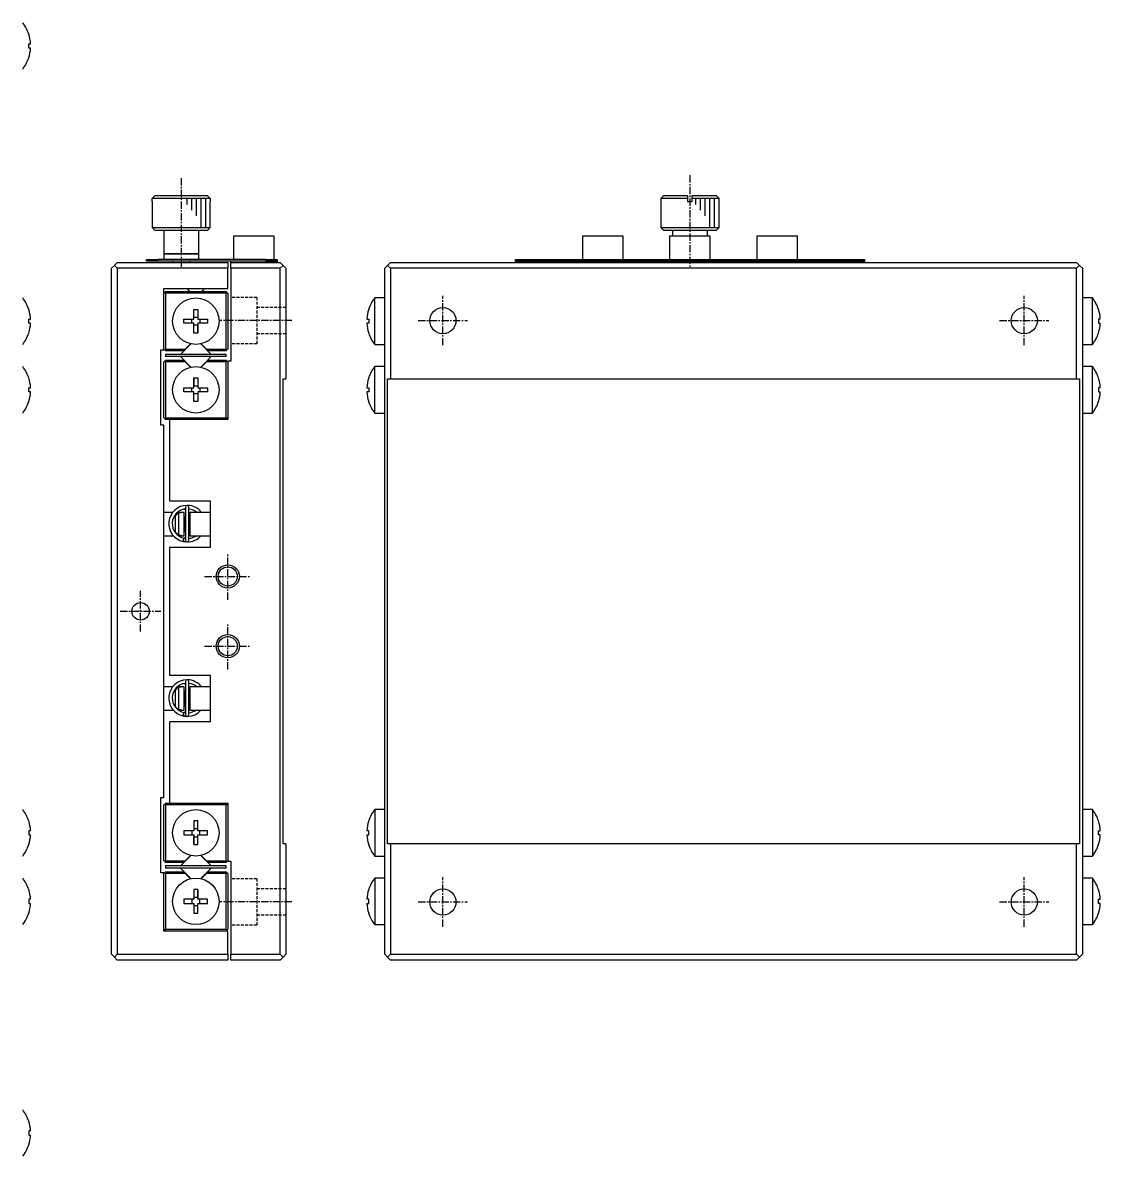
# Model space of a CAD drawing. Extents: x 10 to 403, y 10 to 235.
# Drawn here: x 217.7 to 403.1, y 28.5 to 223.5 of the extents above; entities that cross this region are included whole.
import ezdxf

# ---------------------------------------------------------------- set-up
doc = ezdxf.new("R2010")
doc.units = 0
doc.linetypes.add('CENTER', pattern=[2, 1.25, -0.25, 0.25, -0.25])
doc.linetypes.add('DASHED', pattern=[0.75, 0.5, -0.25])
doc.layers.get('0').update_dxf_attribs({"linetype": 'CONTINUOUS'})
doc.layers.add('CENTER', color=1, linetype='CENTER')

msp = doc.modelspace()

# ---------------------------------------------------------------- linework, layer by layer
at = {"color": 7, "linetype": 'CONTINUOUS'}
for p, q in [((218.762582, 221.53543), (218.771632, 221.539844)), ((218.762582, 219.14), (218.762582, 219.86)), ((218.762582, 219.86), (219.080031, 219.86)), ((219.080031, 219.14), (218.762582, 219.14)), ((218.771632, 217.460156), (218.762582, 217.46457)), ((240.016026, 193.25), (240.517813, 193.75)), ((240.016026, 192.75), (240.016026, 193.25)), ((249.983974, 193.25), (240.016026, 193.25)), ((240.517813, 193.75), (249.482187, 193.75)), ((249.482187, 193.75), (249.983974, 193.25)), ((249.983974, 193.25), (249.983974, 192.75)), ((328, 193.75), (327.5, 193.25)), ((332.1, 193.25), (327.5, 193.25)), ((327.5, 193.25), (327.5, 188.25)), ((328, 193.75), (332.1, 193.75)), ((332.1, 193.75), (332.1, 193.25)), ((332.1, 193.25), (332.1, 192.75)), ((332.9, 193.75), (337, 193.75)), ((332.9, 193.25), (332.9, 193.75)), ((337.5, 193.25), (332.9, 193.25)), ((332.9, 192.75), (332.9, 193.25)), ((337.5, 193.25), (337, 193.75)), ((337.5, 188.25), (337.5, 193.25)), ((240, 192.75), (240.016026, 192.75)), ((240, 192.75), (240, 188.25)), ((249.983974, 192.75), (250, 192.75)), ((250, 188.25), (250, 192.75)), ((332.1, 192.75), (332.9, 192.75)), ((240, 188.25), (250, 188.25)), ((240, 188.25), (240.5, 187.75)), ((249.5, 187.75), (240.5, 187.75)), ((242, 187.75), (242, 183.75)), ((248, 183.75), (248, 187.75)), ((249.5, 187.75), (250, 188.25)), ((327.5, 188.25), (332.5, 188.25)), ((327.5, 188.25), (328, 187.75)), ((332.5, 187.75), (328, 187.75)), ((329.5, 187.75), (329.5, 186.75)), ((332.5, 188.25), (337.5, 188.25)), ((337, 187.75), (332.5, 187.75)), ((335.5, 186.75), (335.5, 187.75)), ((337, 187.75), (337.5, 188.25)), ((261, 186.75), (254, 186.75)), ((254, 186.75), (254, 182.75)), ((261, 182.75), (261, 186.75)), ((317.5, 186.75), (314, 186.75)), ((314, 186.75), (314, 182.75)), ((321, 186.75), (317.5, 186.75)), ((321, 182.75), (321, 186.75)), ((332.5, 186.75), (329, 186.75)), ((329, 186.75), (329, 182.75)), ((336, 186.75), (332.5, 186.75)), ((336, 182.75), (336, 186.75)), ((347.5, 186.75), (344, 186.75)), ((344, 186.75), (344, 182.75)), ((351, 186.75), (347.5, 186.75)), ((351, 182.75), (351, 186.75)), ((242, 183.75), (248, 183.75)), ((248, 183.75), (242, 183.75)), ((242, 183.75), (242, 182.75)), ((248, 182.75), (248, 183.75)), ((233.5, 181.75), (233, 181.25)), ((234, 182.25), (233.5, 181.75)), ((233.5, 181.75), (234, 181.25)), ((234, 182.25), (253, 182.25)), ((239, 182.45), (239, 182.75)), ((239, 182.75), (241, 182.75)), ((241, 182.45), (239, 182.45)), ((259.5, 182.75), (241, 182.75)), ((255.5, 182.45), (241, 182.45)), ((243.5, 182.45), (243.5, 182.250019)), ((246.5, 182.250019), (246.5, 182.45)), ((253, 182.25), (253, 181.25)), ((253.5, 182.25), (253.5, 182.45)), ((253.5, 181.25), (253.5, 182.25)), ((253.5, 182.25), (262, 182.25)), ((259.5, 182.45), (255.5, 182.45)), ((259.5, 182.45), (255.5, 182.45)), ((259.5, 182.75), (261.5, 182.75)), ((259.5, 182.45), (261.5, 182.45)), ((261.5, 182.45), (259.5, 182.45)), ((261.5, 182.75), (261.5, 182.45)), ((261.5, 182.45), (261.5, 182.25)), ((262, 182.25), (262.5, 181.75)), ((262.5, 181.75), (262, 181.25)), ((263, 181.25), (262.5, 181.75)), ((280.5, 181.75), (280, 181.25)), ((281, 182.25), (280.5, 181.75)), ((281, 181.25), (280.5, 181.75)), ((281, 182.25), (399, 182.25)), ((302.5, 182.45), (302.5, 182.75)), ((302.5, 182.75), (304.5, 182.75)), ((302.5, 182.25), (302.5, 182.45)), ((302.5, 182.45), (304.5, 182.45)), ((304.5, 182.45), (302.5, 182.45)), ((304.5, 182.75), (360.5, 182.75)), ((304.5, 182.45), (360.5, 182.45)), ((360.5, 182.45), (304.5, 182.45)), ((360.5, 182.75), (362.5, 182.75)), ((360.5, 182.45), (362.5, 182.45)), ((362.5, 182.45), (360.5, 182.45)), ((362.5, 182.75), (362.5, 182.45)), ((362.5, 182.45), (362.5, 182.25)), ((399.5, 181.75), (399, 182.25)), ((399, 181.25), (399.5, 181.75)), ((400, 181.25), (399.5, 181.75)), ((233, 63.25), (233, 181.25)), ((253, 181.25), (234, 181.25)), ((234, 181.25), (234, 63.25)), ((253, 177.75), (253, 181.25)), ((262, 181.25), (253.5, 181.25)), ((253.5, 181.25), (253.5, 165.25)), ((262, 63.25), (262, 181.25)), ((263, 181.25), (263, 162.25)), ((280, 173.8), (280, 181.25)), ((281, 181.25), (281, 162.25)), ((399, 181.25), (281, 181.25)), ((399, 162.25), (399, 181.25)), ((400, 181.25), (400, 173.8)), ((242, 177.75), (243.500005, 177.75)), ((242, 167.25), (242, 177.75)), ((243.500005, 177.75), (246, 177.75)), ((246, 177.75), (246.499995, 177.75)), ((246, 177.75), (246.25, 177.5)), ((246.25, 177.5), (246.5, 177.25)), ((246.499995, 177.75), (249, 177.75)), ((248.5, 177.25), (248.75, 177.5)), ((248.75, 177.5), (249, 177.75)), ((249, 177.75), (253, 177.75)), ((242, 176.95), (242.15, 177.1)), ((242.3, 177.25), (242.15, 177.1)), ((242.15, 177.1), (242.3, 176.95)), ((242.3, 177.25), (252.7, 177.25)), ((252.7, 176.95), (242.3, 176.95)), ((242.3, 176.95), (242.3, 167.35)), ((252.85, 177.1), (252.7, 177.25)), ((252.7, 176.95), (252.85, 177.1)), ((252.7, 167.35), (252.7, 176.95)), ((252.85, 177.1), (253, 176.95)), ((253, 176.95), (253, 167.35)), ((278.276525, 172.15), (278.276525, 176.15)), ((280, 176.15), (278.276525, 176.15)), ((401.723475, 176.15), (400, 176.15)), ((401.723475, 172.15), (401.723475, 176.15)), ((218.762582, 174.18543), (218.771632, 174.189844)), ((247.14, 174.18543), (247.86, 174.18543)), ((247.14, 172.51), (247.14, 174.18543)), ((247.86, 174.18543), (247.86, 172.51)), ((247.86, 174.18543), (247.86, 172.838029)), ((277.228368, 174.189844), (277.237418, 174.18543)), ((277.228368, 174.189844), (277.237418, 174.18543)), ((280, 170.5), (280, 173.8)), ((400, 173.8), (400, 170.5)), ((402.771632, 174.189844), (402.762582, 174.18543)), ((402.771632, 174.189844), (402.762582, 174.18543)), ((218.762582, 172.51), (219.080031, 172.51)), ((218.762582, 171.79), (218.762582, 172.51)), ((219.080031, 171.79), (218.762582, 171.79)), ((245.46457, 172.51), (247.14, 172.51)), ((245.46457, 171.79), (245.46457, 172.51)), ((247.14, 171.79), (245.46457, 171.79)), ((246.811971, 171.79), (246.811971, 172.51)), ((247.14, 172.838029), (247.86, 172.838029)), ((247.14, 170.11457), (247.14, 171.79)), ((247.86, 172.838029), (247.86, 172.51)), ((247.86, 172.51), (249.53543, 172.51)), ((247.86, 171.79), (247.86, 170.11457)), ((249.53543, 171.79), (247.86, 171.79)), ((247.86, 171.79), (247.86, 171.461971)), ((248.188029, 172.51), (248.188029, 171.79)), ((249.53543, 172.51), (249.53543, 171.79)), ((276.919969, 172.51), (277.237418, 172.51)), ((277.237418, 171.79), (276.919969, 171.79)), ((277.237418, 172.51), (277.237418, 171.79)), ((278.276525, 168.15), (278.276525, 172.15)), ((401.723475, 168.15), (401.723475, 172.15)), ((403.080031, 172.51), (402.762582, 172.51)), ((402.762582, 172.51), (402.762582, 171.79)), ((402.762582, 171.79), (403.080031, 171.79)), ((218.771632, 170.110156), (218.762582, 170.11457)), ((247.86, 171.461971), (247.14, 171.461971)), ((247.86, 170.11457), (247.14, 170.11457)), ((247.86, 170.11457), (247.86, 171.461971)), ((277.237418, 170.11457), (277.228368, 170.110156)), ((277.237418, 170.11457), (277.228368, 170.110156)), ((280, 162), (280, 170.5)), ((400, 170.5), (400, 162)), ((402.762582, 170.11457), (402.771632, 170.110156)), ((402.762582, 170.11457), (402.771632, 170.110156)), ((244.871573, 166.45), (246.660632, 168.239059)), ((245.683185, 167.35), (246.588438, 168.255253)), ((250.128427, 166.45), (248.339368, 168.239059)), ((248.411562, 168.255253), (249.316815, 167.35)), ((278.276525, 168.15), (280, 168.15)), ((400, 168.15), (401.723475, 168.15)), ((241.5, 167.25), (242, 167.25)), ((241.5, 154.25), (241.5, 167.25)), ((242.15, 167.2), (242, 167.35)), ((242.3, 167.35), (242.15, 167.2)), ((242.15, 167.2), (242.3, 167.05)), ((242.3, 167.35), (245.683185, 167.35)), ((245.383185, 167.05), (242.3, 167.05)), ((242.3, 166.45), (242.3, 166.05)), ((252.7, 166.45), (242.3, 166.45)), ((252.7, 166.05), (242.3, 166.05)), ((244.871573, 166.05), (246.660632, 164.260941)), ((245.383185, 167.05), (245.683185, 167.35)), ((250.128427, 166.05), (248.914214, 164.835786)), ((249.316815, 167.35), (252.7, 167.35)), ((249.316815, 167.35), (249.616815, 167.05)), ((252.7, 167.05), (249.616815, 167.05)), ((252.85, 167.2), (252.7, 167.35)), ((252.7, 167.05), (252.85, 167.2)), ((252.7, 166.05), (252.7, 166.45)), ((253, 167.35), (252.85, 167.2)), ((242, 165.15), (242.15, 165.3)), ((242, 155.55), (242, 165.15)), ((242.3, 165.45), (242.15, 165.3)), ((242.15, 165.3), (242.3, 165.15)), ((242.3, 165.45), (245.383185, 165.45)), ((245.683185, 165.15), (242.3, 165.15)), ((242.3, 165.15), (242.3, 155.55)), ((245.683185, 165.15), (245.383185, 165.45)), ((246.588438, 164.244747), (245.683185, 165.15)), ((248.914214, 164.835786), (248.339368, 164.260941)), ((249.316815, 165.15), (248.411562, 164.244747)), ((249.616815, 165.45), (249.316815, 165.15)), ((252.7, 165.15), (249.316815, 165.15)), ((249.616815, 165.45), (252.7, 165.45)), ((252.85, 165.3), (252.7, 165.45)), ((252.7, 165.15), (252.85, 165.3)), ((252.7, 155.55), (252.7, 165.15)), ((252.85, 165.3), (253, 165.15)), ((253, 165.25), (253, 155.25)), ((253.5, 165.25), (253, 165.25)), ((278.276525, 156.35), (278.276525, 164.35)), ((280, 164.35), (278.276525, 164.35)), ((401.723475, 164.35), (400, 164.35)), ((401.723475, 156.35), (401.723475, 164.35)), ((218.762582, 162.38543), (218.771632, 162.389844)), ((218.762582, 162.38543), (218.771632, 162.389844)), ((247.14, 162.38543), (247.86, 162.38543)), ((247.14, 160.71), (247.14, 162.38543)), ((247.14, 162.38543), (247.14, 161.038029)), ((247.86, 162.38543), (247.86, 160.71)), ((262.5, 162.25), (263, 162.25)), ((262.5, 82.25), (262.5, 162.25)), ((277.228368, 162.389844), (277.237418, 162.38543)), ((280, 158.7), (280, 162)), ((280.5, 82.25), (280.5, 162.25)), ((280.5, 162.25), (281, 162.25)), ((281, 162.25), (399, 162.25)), ((399, 162.25), (399.5, 162.25)), ((399.5, 162.25), (399.5, 82.25)), ((400, 162), (400, 158.7)), ((402.771632, 162.389844), (402.762582, 162.38543)), ((218.762582, 160.71), (219.080031, 160.71)), ((218.762582, 159.99), (218.762582, 160.71)), ((219.080031, 159.99), (218.762582, 159.99)), ((245.46457, 160.71), (247.14, 160.71)), ((245.46457, 159.99), (245.46457, 160.71)), ((247.14, 159.99), (245.46457, 159.99)), ((246.811971, 159.99), (246.811971, 160.71)), ((247.14, 160.71), (247.14, 161.038029)), ((247.14, 161.038029), (247.86, 161.038029)), ((247.14, 158.31457), (247.14, 159.99)), ((247.14, 159.661971), (247.14, 159.99)), ((247.86, 160.71), (249.53543, 160.71)), ((247.86, 159.99), (247.86, 158.31457)), ((249.53543, 159.99), (247.86, 159.99)), ((248.188029, 160.71), (248.188029, 159.99)), ((249.53543, 160.71), (249.53543, 159.99)), ((276.919969, 160.71), (277.237418, 160.71)), ((277.237418, 159.99), (276.919969, 159.99)), ((277.237418, 160.71), (277.237418, 159.99)), ((403.080031, 160.71), (402.762582, 160.71)), ((402.762582, 160.71), (402.762582, 159.99)), ((402.762582, 159.99), (403.080031, 159.99)), ((218.771632, 158.310156), (218.762582, 158.31457)), ((218.771632, 158.310156), (218.762582, 158.31457)), ((247.14, 158.31457), (247.14, 159.661971)), ((247.86, 159.661971), (247.14, 159.661971)), ((247.86, 158.31457), (247.14, 158.31457)), ((277.237418, 158.31457), (277.228368, 158.310156)), ((280, 85.8), (280, 158.7)), ((400, 158.7), (400, 85.8)), ((402.762582, 158.31457), (402.771632, 158.310156)), ((278.276525, 156.35), (280, 156.35)), ((400, 156.35), (401.723475, 156.35)), ((242, 154.25), (241.5, 154.25)), ((242.15, 155.4), (242, 155.55)), ((242, 90.25), (242, 154.25)), ((242.3, 155.55), (242.15, 155.4)), ((242.15, 155.4), (242.3, 155.25)), ((242.3, 155.55), (252.7, 155.55)), ((243, 155.25), (242.3, 155.25)), ((243, 155.25), (243, 141.25)), ((253, 155.25), (243, 155.25)), ((252.85, 155.4), (252.7, 155.55)), ((252.7, 155.25), (252.85, 155.4)), ((253, 155.55), (252.85, 155.4)), ((243, 141.25), (250, 141.25)), ((245.339402, 140.403361), (245.304702, 140.395647)), ((245.332026, 140.401174), (245.329666, 140.401239)), ((245.389122, 140.413028), (245.339226, 140.403889)), ((250, 141.25), (250, 138.5)), ((243.513313, 139.25), (242, 139.25)), ((244, 138.668684), (244.5, 139.190941)), ((244, 135.840373), (244, 138.668684)), ((245, 139.25), (244.332853, 139.25)), ((244.5, 139.190941), (244.5, 135.318116)), ((245, 139.190941), (244.5, 139.190941)), ((245, 139.25), (245, 139.190941)), ((245.5, 139.25), (245, 139.25)), ((245.466083, 139.817453), (245.476192, 139.819363)), ((245.476192, 139.819363), (245.486092, 139.820707)), ((245.486092, 139.820707), (245.496052, 139.821544)), ((245.496052, 139.821544), (245.506046, 139.821872)), ((245.5, 135.25), (245.5, 139.25)), ((245.5, 138.5), (245.5, 139.249918)), ((245.5, 138.5), (245.5, 136)), ((245.5, 136), (245.5, 138.5)), ((245.705264, 138.5), (245.5, 138.5)), ((245.506046, 139.821872), (245.516046, 139.821688)), ((245.516046, 139.821688), (245.526024, 139.820993)), ((245.526024, 139.820993), (245.535954, 139.819789)), ((245.535954, 139.819789), (245.545809, 139.818079)), ((245.545809, 139.818079), (245.555561, 139.81587)), ((245.555561, 139.81587), (245.565184, 139.813166)), ((245.565184, 139.813166), (245.574652, 139.809978)), ((245.574652, 139.809978), (245.583941, 139.806315)), ((245.583941, 139.806315), (245.593025, 139.802188)), ((245.593025, 139.802188), (245.601882, 139.797609)), ((245.601882, 139.797609), (245.610489, 139.792593)), ((245.610489, 139.792593), (245.618824, 139.787155)), ((245.618824, 139.787155), (245.626868, 139.781309)), ((245.626868, 139.781309), (245.6346, 139.775074)), ((245.6346, 139.775074), (245.642003, 139.768467)), ((245.642003, 139.768467), (245.64906, 139.761506)), ((245.64906, 139.761506), (245.655755, 139.754211)), ((245.655755, 139.754211), (245.662072, 139.7466)), ((245.662072, 139.7466), (245.667999, 139.738695)), ((245.667999, 139.738695), (245.673523, 139.730514)), ((245.673523, 139.730514), (245.678632, 139.722081)), ((245.678632, 139.722081), (245.683317, 139.713414)), ((245.683317, 139.713414), (245.687567, 139.704537)), ((245.687567, 139.704537), (245.691375, 139.69547)), ((245.691375, 139.69547), (245.694733, 139.686235)), ((245.694733, 139.686235), (245.697636, 139.676854)), ((245.697636, 139.676854), (245.700077, 139.66735)), ((245.700077, 139.66735), (245.702052, 139.657743)), ((245.702052, 139.657743), (245.703558, 139.648057)), ((245.703558, 139.648057), (245.704593, 139.638314)), ((245.704593, 139.638314), (245.705154, 139.628535)), ((245.705154, 139.628535), (245.705264, 139.621857)), ((245.705264, 140.175108), (245.705264, 134.475108)), ((246.305264, 134.475108), (246.305264, 140.175108)), ((246.5, 138.5), (246.305264, 138.5)), ((246.5, 139.25), (246.5, 135.25)), ((250, 139.25), (246.5, 139.25)), ((250, 138.5), (250, 136)), ((242, 135.25), (243.636704, 135.25)), ((244.5, 135.318116), (244, 135.840373)), ((244, 135.831316), (244, 135.840373)), ((244.5, 135.318116), (245, 135.318116)), ((245, 135.309059), (244.5, 135.309059)), ((244.523018, 135.25), (245, 135.25)), ((245, 135.318116), (245, 135.25)), ((245, 135.25), (245.5, 135.25)), ((245.329539, 134.248981), (245.373181, 134.580795)), ((245.373181, 134.580795), (245.456314, 134.834331)), ((245.380727, 134.568533), (245.375672, 134.545577)), ((245.385916, 134.59131), (245.380727, 134.568533)), ((245.391208, 134.61377), (245.385916, 134.59131)), ((245.39657, 134.635773), (245.391208, 134.61377)), ((245.40197, 134.657184), (245.39657, 134.635773)), ((245.407374, 134.677872), (245.40197, 134.657184)), ((245.412749, 134.69771), (245.407374, 134.677872)), ((245.418061, 134.716575), (245.412749, 134.69771)), ((245.42328, 134.734351), (245.418061, 134.716575)), ((245.428371, 134.75093), (245.42328, 134.734351)), ((245.433304, 134.766208), (245.428371, 134.75093)), ((245.438049, 134.780094), (245.433304, 134.766208)), ((245.442576, 134.7925), (245.438049, 134.780094)), ((245.464739, 134.832487), (245.43834, 134.838357)), ((245.446857, 134.80335), (245.442576, 134.7925)), ((245.450867, 134.812579), (245.446857, 134.80335)), ((245.454581, 134.820129), (245.450867, 134.812579)), ((245.457975, 134.825953), (245.454581, 134.820129)), ((245.461029, 134.830016), (245.457975, 134.825953)), ((245.465552, 134.832821), (245.461029, 134.830016)), ((245.474454, 134.831142), (245.466083, 134.832763)), ((245.484354, 134.829707), (245.474454, 134.831142)), ((245.494314, 134.82878), (245.484354, 134.829707)), ((245.504307, 134.828364), (245.494314, 134.82878)), ((245.5, 135.25), (245.5, 136)), ((245.5, 136), (245.705264, 136)), ((245.514306, 134.828459), (245.504307, 134.828364)), ((245.524284, 134.829064), (245.514306, 134.828459)), ((245.534213, 134.830178), (245.524284, 134.829064)), ((245.544066, 134.831796), (245.534213, 134.830178)), ((245.553818, 134.833912), (245.544066, 134.831796)), ((245.563441, 134.83652), (245.553818, 134.833912)), ((245.572912, 134.839611), (245.563441, 134.83652)), ((245.582206, 134.843175), (245.572912, 134.839611)), ((245.591298, 134.8472), (245.582206, 134.843175)), ((245.600166, 134.851675), (245.591298, 134.8472)), ((245.608788, 134.856585), (245.600166, 134.851675)), ((245.617144, 134.861916), (245.608788, 134.856585)), ((245.625214, 134.867653), (245.617144, 134.861916)), ((245.632978, 134.873779), (245.625214, 134.867653)), ((245.64042, 134.880278), (245.632978, 134.873779)), ((245.647522, 134.887131), (245.64042, 134.880278)), ((245.654268, 134.894321), (245.647522, 134.887131)), ((245.660645, 134.901828), (245.654268, 134.894321)), ((245.666639, 134.909633), (245.660645, 134.901828)), ((245.672237, 134.917717), (245.666639, 134.909633)), ((245.677427, 134.926059), (245.672237, 134.917717)), ((245.682199, 134.934639), (245.677427, 134.926059)), ((245.686544, 134.943436), (245.682199, 134.934639)), ((245.690452, 134.95243), (245.686544, 134.943436)), ((245.693916, 134.961598), (245.690452, 134.95243)), ((245.696929, 134.970921), (245.693916, 134.961598)), ((245.699485, 134.980376), (245.696929, 134.970921)), ((245.701579, 134.989941), (245.699485, 134.980376)), ((245.703206, 134.999596), (245.701579, 134.989941)), ((245.704365, 135.009317), (245.703206, 134.999596)), ((245.705051, 135.019084), (245.704365, 135.009317)), ((245.705264, 135.028358), (245.705051, 135.019084)), ((246.305349, 134.792425), (246.26845, 134.788352)), ((246.305264, 136), (246.5, 136)), ((246.5, 135.25), (250, 135.25)), ((250, 136), (250, 133.25)), ((243, 133.25), (243, 111.25)), ((250, 133.25), (243, 133.25)), ((245.333881, 134.281232), (245.333712, 134.271145)), ((245.333712, 134.271145), (245.333966, 134.262708)), ((245.334474, 134.292907), (245.333881, 134.281232)), ((245.333966, 134.262708), (245.334642, 134.255974)), ((245.335486, 134.306099), (245.334474, 134.292907)), ((245.334642, 134.255974), (245.335737, 134.250983)), ((245.33691, 134.320726), (245.335486, 134.306099)), ((245.335737, 134.250983), (245.336114, 134.249912)), ((245.336114, 134.249912), (245.336609, 134.248805)), ((245.336609, 134.248805), (245.337787, 134.247138)), ((245.338739, 134.336699), (245.33691, 134.320726)), ((245.337787, 134.247138), (245.338739, 134.246484)), ((245.338698, 134.247011), (245.388196, 134.23672)), ((245.340962, 134.353919), (245.338739, 134.336699)), ((245.338739, 134.246484), (245.339757, 134.246269)), ((245.339226, 134.246327), (245.780322, 134.276589)), ((245.343563, 134.372281), (245.340962, 134.353919)), ((245.346528, 134.391671), (245.343563, 134.372281)), ((245.349837, 134.41197), (245.346528, 134.391671)), ((245.353472, 134.433053), (245.349837, 134.41197)), ((245.357409, 134.454792), (245.353472, 134.433053)), ((245.361624, 134.477051), (245.357409, 134.454792)), ((245.366092, 134.499695), (245.361624, 134.477051)), ((245.370784, 134.522584), (245.366092, 134.499695)), ((245.375672, 134.545577), (245.370784, 134.522584)), ((245.388196, 134.23672), (245.973122, 134.176176)), ((243, 111.25), (250, 111.25)), ((250, 111.25), (250, 108.5)), ((243.513313, 109.25), (242, 109.25)), ((245, 109.25), (244.332853, 109.25)), ((245, 109.25), (245, 109.190941)), ((245.5, 109.25), (245, 109.25)), ((245.339402, 110.403361), (245.304702, 110.395647)), ((245.389122, 110.413028), (245.339226, 110.403889)), ((245.466083, 109.817453), (245.476192, 109.819363)), ((245.476192, 109.819363), (245.486092, 109.820707)), ((245.486092, 109.820707), (245.496052, 109.821544)), ((245.496052, 109.821544), (245.506046, 109.821872)), ((245.5, 105.25), (245.5, 109.25)), ((245.5, 108.5), (245.5, 109.249918)), ((245.506046, 109.821872), (245.516046, 109.821688)), ((245.516046, 109.821688), (245.526024, 109.820993)), ((245.526024, 109.820993), (245.535954, 109.819789)), ((245.535954, 109.819789), (245.545809, 109.818079)), ((245.545809, 109.818079), (245.555561, 109.81587)), ((245.555561, 109.81587), (245.565184, 109.813166)), ((245.565184, 109.813166), (245.574652, 109.809978)), ((245.574652, 109.809978), (245.583941, 109.806315)), ((245.583941, 109.806315), (245.593025, 109.802188)), ((245.593025, 109.802188), (245.601882, 109.797609)), ((245.601882, 109.797609), (245.610489, 109.792593)), ((245.610489, 109.792593), (245.618824, 109.787155)), ((245.618824, 109.787155), (245.626868, 109.781309)), ((245.626868, 109.781309), (245.6346, 109.775074)), ((245.6346, 109.775074), (245.642003, 109.768467)), ((245.642003, 109.768467), (245.64906, 109.761506)), ((245.64906, 109.761506), (245.655755, 109.754211)), ((245.655755, 109.754211), (245.662072, 109.7466)), ((245.662072, 109.7466), (245.667999, 109.738695)), ((245.667999, 109.738695), (245.673523, 109.730514)), ((245.673523, 109.730514), (245.678632, 109.722081)), ((245.678632, 109.722081), (245.683317, 109.713414)), ((245.683317, 109.713414), (245.687567, 109.704537)), ((245.687567, 109.704537), (245.691375, 109.69547)), ((245.691375, 109.69547), (245.694733, 109.686235)), ((245.694733, 109.686235), (245.697636, 109.676854)), ((245.697636, 109.676854), (245.700077, 109.66735)), ((245.700077, 109.66735), (245.702052, 109.657743)), ((245.702052, 109.657743), (245.703558, 109.648057)), ((245.703558, 109.648057), (245.704593, 109.638314)), ((245.704593, 109.638314), (245.705154, 109.628535)), ((245.705154, 109.628535), (245.705264, 109.621857)), ((245.705264, 110.175108), (245.705264, 104.475108)), ((246.305264, 104.475108), (246.305264, 110.175108)), ((246.5, 109.25), (246.5, 105.25)), ((250, 109.25), (246.5, 109.25)), ((244, 108.668684), (244.5, 109.190941)), ((244, 105.840373), (244, 108.668684)), ((244.5, 109.190941), (244.5, 105.318116)), ((245, 109.190941), (244.5, 109.190941)), ((245.5, 108.5), (245.5, 106)), ((245.5, 106), (245.5, 108.5)), ((245.705264, 108.5), (245.5, 108.5)), ((246.5, 108.5), (246.305264, 108.5)), ((250, 108.5), (250, 106)), ((244.5, 105.318116), (244, 105.840373)), ((244, 105.831316), (244, 105.840373)), ((244.5, 105.318116), (245, 105.318116)), ((245, 105.309059), (244.5, 105.309059)), ((245, 105.318116), (245, 105.25)), ((245.5, 105.25), (245.5, 106)), ((245.5, 106), (245.705264, 106)), ((246.305264, 106), (246.5, 106)), ((250, 106), (250, 103.25)), ((242, 105.25), (243.636704, 105.25)), ((244.523018, 105.25), (245, 105.25)), ((245, 105.25), (245.5, 105.25)), ((245.32777, 104.24967), (245.373181, 104.580795)), ((245.329542, 104.249004), (245.32777, 104.24967)), ((245.3338, 104.278596), (245.333736, 104.268842)), ((245.333736, 104.268842), (245.334102, 104.260778)), ((245.334294, 104.289979), (245.3338, 104.278596)), ((245.334102, 104.260778), (245.334897, 104.254455)), ((245.335215, 104.30292), (245.334294, 104.289979)), ((245.334897, 104.254455), (245.336114, 104.249912)), ((245.336557, 104.317339), (245.335215, 104.30292)), ((245.336114, 104.249912), (245.336609, 104.248805)), ((245.338311, 104.333146), (245.336557, 104.317339)), ((245.336609, 104.248805), (245.337787, 104.247138)), ((245.337787, 104.247138), (245.338739, 104.246484)), ((245.340468, 104.350241), (245.338311, 104.333146)), ((245.338698, 104.247011), (245.388196, 104.23672)), ((245.338739, 104.246484), (245.339757, 104.246269)), ((245.339226, 104.246327), (245.780322, 104.276589)), ((245.343012, 104.368518), (245.340468, 104.350241)), ((245.345929, 104.387863), (245.343012, 104.368518)), ((245.349201, 104.408154), (245.345929, 104.387863)), ((245.352805, 104.429267), (245.349201, 104.408154)), ((245.356722, 104.451068), (245.352805, 104.429267)), ((245.360925, 104.473421), (245.356722, 104.451068)), ((245.365388, 104.496187), (245.360925, 104.473421)), ((245.370084, 104.519224), (245.365388, 104.496187)), ((245.374984, 104.542388), (245.370084, 104.519224)), ((245.373181, 104.580795), (245.456314, 104.834331)), ((245.380056, 104.565534), (245.374984, 104.542388)), ((245.38527, 104.588518), (245.380056, 104.565534)), ((245.390592, 104.611196), (245.38527, 104.588518)), ((245.388196, 104.23672), (245.973122, 104.176176)), ((245.395989, 104.633426), (245.390592, 104.611196)), ((245.401428, 104.655071), (245.395989, 104.633426)), ((245.406875, 104.675994), (245.401428, 104.655071)), ((245.412295, 104.696065), (245.406875, 104.675994)), ((245.417655, 104.715159), (245.412295, 104.696065)), ((245.422922, 104.733156), (245.417655, 104.715159)), ((245.428061, 104.749945), (245.422922, 104.733156)), ((245.433043, 104.765419), (245.428061, 104.749945)), ((245.437834, 104.779484), (245.433043, 104.765419)), ((245.442406, 104.79205), (245.437834, 104.779484)), ((245.456084, 104.834378), (245.43834, 104.838357)), ((245.446729, 104.80304), (245.442406, 104.79205)), ((245.450778, 104.812384), (245.446729, 104.80304)), ((245.454526, 104.820025), (245.450778, 104.812384)), ((245.45795, 104.825915), (245.454526, 104.820025)), ((245.470132, 104.831324), (245.456084, 104.834378)), ((245.461029, 104.830016), (245.45795, 104.825915)), ((245.465552, 104.832821), (245.461029, 104.830016)), ((245.474454, 104.831142), (245.466083, 104.832763)), ((245.484354, 104.829707), (245.474454, 104.831142)), ((245.494314, 104.82878), (245.484354, 104.829707)), ((245.504307, 104.828364), (245.494314, 104.82878)), ((245.514306, 104.828459), (245.504307, 104.828364)), ((245.524284, 104.829064), (245.514306, 104.828459)), ((245.534213, 104.830178), (245.524284, 104.829064)), ((245.544066, 104.831796), (245.534213, 104.830178)), ((245.553818, 104.833912), (245.544066, 104.831796)), ((245.563441, 104.83652), (245.553818, 104.833912)), ((245.572912, 104.839611), (245.563441, 104.83652)), ((245.582206, 104.843175), (245.572912, 104.839611)), ((245.591298, 104.8472), (245.582206, 104.843175)), ((245.600166, 104.851675), (245.591298, 104.8472)), ((245.608788, 104.856585), (245.600166, 104.851675)), ((245.617144, 104.861916), (245.608788, 104.856585)), ((245.625214, 104.867653), (245.617144, 104.861916)), ((245.632978, 104.873779), (245.625214, 104.867653)), ((245.64042, 104.880278), (245.632978, 104.873779)), ((245.647522, 104.887131), (245.64042, 104.880278)), ((245.654268, 104.894321), (245.647522, 104.887131)), ((245.660645, 104.901828), (245.654268, 104.894321)), ((245.666639, 104.909633), (245.660645, 104.901828)), ((245.672237, 104.917717), (245.666639, 104.909633)), ((245.677427, 104.926059), (245.672237, 104.917717)), ((245.682199, 104.934639), (245.677427, 104.926059)), ((245.686544, 104.943436), (245.682199, 104.934639)), ((245.690452, 104.95243), (245.686544, 104.943436)), ((245.693916, 104.961598), (245.690452, 104.95243)), ((245.696929, 104.970921), (245.693916, 104.961598)), ((245.699485, 104.980376), (245.696929, 104.970921)), ((245.701579, 104.989941), (245.699485, 104.980376)), ((245.703206, 104.999596), (245.701579, 104.989941)), ((245.704365, 105.009317), (245.703206, 104.999596)), ((245.705051, 105.019084), (245.704365, 105.009317)), ((245.705264, 105.028358), (245.705051, 105.019084)), ((246.305349, 104.792425), (246.26845, 104.788352)), ((246.5, 105.25), (250, 105.25)), ((243, 103.25), (243, 89.25)), ((250, 103.25), (243, 103.25)), ((241.5, 90.25), (242, 90.25)), ((241.5, 77.25), (241.5, 90.25)), ((242, 88.95), (242.15, 89.1)), ((242, 79.35), (242, 88.95)), ((242.3, 89.25), (242.15, 89.1)), ((242.15, 89.1), (242.3, 88.95)), ((242.3, 89.25), (243, 89.25)), ((242.3, 88.95), (242.3, 79.35)), ((252.7, 88.95), (242.3, 88.95)), ((243, 89.25), (253, 89.25)), ((252.85, 89.1), (252.7, 89.25)), ((252.7, 88.95), (252.85, 89.1)), ((252.7, 79.35), (252.7, 88.95)), ((252.85, 89.1), (253, 88.95)), ((253, 89.25), (253, 79.25)), ((278.276525, 88.15), (278.276525, 80.15)), ((280, 88.15), (278.276525, 88.15)), ((401.723475, 88.15), (400, 88.15)), ((401.723475, 88.15), (401.723475, 80.15)), ((218.771632, 86.189844), (218.762582, 86.18543)), ((218.771632, 86.189844), (218.762582, 86.18543)), ((247.86, 86.18543), (247.14, 86.18543)), ((247.14, 86.18543), (247.14, 84.51)), ((247.14, 86.18543), (247.14, 84.838029)), ((247.86, 84.51), (247.86, 86.18543)), ((277.237418, 86.18543), (277.228368, 86.189844)), ((280, 82.5), (280, 85.8)), ((400, 85.8), (400, 82.5)), ((402.762582, 86.18543), (402.771632, 86.189844)), ((219.080031, 84.51), (218.762582, 84.51)), ((218.762582, 84.51), (218.762582, 83.79)), ((247.14, 84.51), (245.46457, 84.51)), ((245.46457, 84.51), (245.46457, 83.79)), ((246.811971, 84.51), (246.811971, 83.79)), ((247.14, 84.838029), (247.14, 84.51)), ((247.86, 84.838029), (247.14, 84.838029)), ((249.53543, 84.51), (247.86, 84.51)), ((248.188029, 83.79), (248.188029, 84.51)), ((249.53543, 83.79), (249.53543, 84.51)), ((277.237418, 84.51), (276.919969, 84.51)), ((277.237418, 83.79), (277.237418, 84.51)), ((402.762582, 84.51), (403.080031, 84.51)), ((402.762582, 83.79), (402.762582, 84.51)), ((218.762582, 83.79), (219.080031, 83.79)), ((218.762582, 82.11457), (218.771632, 82.110156)), ((218.762582, 82.11457), (218.771632, 82.110156)), ((245.46457, 83.79), (247.14, 83.79)), ((247.14, 83.79), (247.14, 82.11457)), ((247.14, 83.79), (247.14, 83.461971)), ((247.14, 82.11457), (247.14, 83.461971)), ((247.14, 83.461971), (247.86, 83.461971)), ((247.14, 82.11457), (247.86, 82.11457)), ((247.86, 82.11457), (247.86, 83.79)), ((247.86, 83.79), (249.53543, 83.79)), ((263, 82.25), (262.5, 82.25)), ((263, 82.25), (263, 63.25)), ((276.919969, 83.79), (277.237418, 83.79)), ((277.228368, 82.110156), (277.237418, 82.11457)), ((280, 74), (280, 82.5)), ((281, 82.25), (280.5, 82.25)), ((281, 82.25), (281, 63.25)), ((399, 82.25), (281, 82.25)), ((399, 63.25), (399, 82.25)), ((399.5, 82.25), (399, 82.25)), ((400, 82.5), (400, 74)), ((403.080031, 83.79), (402.762582, 83.79)), ((402.771632, 82.110156), (402.762582, 82.11457)), ((245.683185, 79.35), (246.588438, 80.255253)), ((246.085786, 79.664214), (246.660632, 80.239059)), ((250.128427, 78.45), (248.339368, 80.239059)), ((248.411562, 80.255253), (249.316815, 79.35)), ((278.276525, 80.15), (280, 80.15)), ((400, 80.15), (401.723475, 80.15)), ((242.15, 79.2), (242, 79.35)), ((242.3, 79.35), (242.15, 79.2)), ((242.15, 79.2), (242.3, 79.05)), ((242.3, 79.35), (245.683185, 79.35)), ((245.383185, 79.05), (242.3, 79.05)), ((242.3, 78.45), (242.3, 78.05)), ((252.7, 78.45), (242.3, 78.45)), ((252.7, 78.05), (242.3, 78.05)), ((244.871573, 78.45), (246.085786, 79.664214)), ((244.871573, 78.05), (246.660632, 76.260941)), ((245.383185, 79.05), (245.683185, 79.35)), ((250.128427, 78.05), (248.339368, 76.260941)), ((249.316815, 79.35), (252.7, 79.35)), ((249.316815, 79.35), (249.616815, 79.05)), ((252.7, 79.05), (249.616815, 79.05)), ((252.85, 79.2), (252.7, 79.35)), ((252.7, 79.05), (252.85, 79.2)), ((252.7, 78.05), (252.7, 78.45)), ((253, 79.35), (252.85, 79.2)), ((253, 79.25), (253.5, 79.25)), ((253.5, 79.25), (253.5, 63.25)), ((242, 77.25), (241.5, 77.25)), ((242, 77.15), (242.15, 77.3)), ((242, 67.25), (242, 77.25)), ((242.3, 77.45), (242.15, 77.3)), ((242.15, 77.3), (242.3, 77.15)), ((242.3, 77.45), (245.383185, 77.45)), ((242.3, 77.15), (242.3, 67.55)), ((245.683185, 77.15), (242.3, 77.15)), ((245.683185, 77.15), (245.383185, 77.45)), ((246.588438, 76.244747), (245.683185, 77.15)), ((249.316815, 77.15), (248.411562, 76.244747)), ((249.616815, 77.45), (249.316815, 77.15)), ((252.7, 77.15), (249.316815, 77.15)), ((249.616815, 77.45), (252.7, 77.45)), ((252.85, 77.3), (252.7, 77.45)), ((252.7, 77.15), (252.85, 77.3)), ((252.7, 67.55), (252.7, 77.15)), ((252.85, 77.3), (253, 77.15)), ((253, 77.15), (253, 67.55)), ((278.276525, 76.35), (278.276525, 72.35)), ((280, 76.35), (278.276525, 76.35)), ((401.723475, 76.35), (400, 76.35)), ((401.723475, 76.35), (401.723475, 72.35)), ((218.771632, 74.389844), (218.762582, 74.38543)), ((247.86, 74.38543), (247.14, 74.38543)), ((247.14, 74.38543), (247.14, 72.71)), ((247.86, 72.71), (247.86, 74.38543)), ((247.86, 74.38543), (247.86, 73.038029)), ((277.237418, 74.38543), (277.228368, 74.389844)), ((277.237418, 74.38543), (277.228368, 74.389844)), ((402.762582, 74.38543), (402.771632, 74.389844)), ((402.762582, 74.38543), (402.771632, 74.389844)), ((219.080031, 72.71), (218.762582, 72.71)), ((218.762582, 72.71), (218.762582, 71.99)), ((245.46457, 72.71), (245.46457, 71.99)), ((247.14, 72.71), (245.46457, 72.71)), ((246.811971, 72.71), (246.811971, 71.99)), ((247.86, 73.038029), (247.14, 73.038029)), ((247.86, 72.71), (247.86, 73.038029)), ((249.53543, 72.71), (247.86, 72.71)), ((248.188029, 71.99), (248.188029, 72.71)), ((249.53543, 71.99), (249.53543, 72.71)), ((277.237418, 72.71), (276.919969, 72.71)), ((277.237418, 71.99), (277.237418, 72.71)), ((278.276525, 72.35), (278.276525, 68.35)), ((280, 70.7), (280, 74)), ((400, 74), (400, 70.7)), ((401.723475, 72.35), (401.723475, 68.35)), ((402.762582, 72.71), (403.080031, 72.71)), ((402.762582, 71.99), (402.762582, 72.71)), ((218.762582, 71.99), (219.080031, 71.99)), ((218.762582, 70.31457), (218.771632, 70.310156)), ((245.46457, 71.99), (247.14, 71.99)), ((247.14, 71.99), (247.14, 70.31457)), ((247.14, 71.661971), (247.86, 71.661971)), ((247.14, 70.31457), (247.86, 70.31457)), ((247.86, 71.99), (249.53543, 71.99)), ((247.86, 70.31457), (247.86, 71.99)), ((247.86, 71.661971), (247.86, 71.99)), ((247.86, 70.31457), (247.86, 71.661971)), ((276.919969, 71.99), (277.237418, 71.99)), ((277.228368, 70.310156), (277.237418, 70.31457)), ((277.228368, 70.310156), (277.237418, 70.31457)), ((280, 63.25), (280, 70.7)), ((400, 70.7), (400, 63.25)), ((403.080031, 71.99), (402.762582, 71.99)), ((402.771632, 70.310156), (402.762582, 70.31457)), ((402.771632, 70.310156), (402.762582, 70.31457)), ((278.276525, 68.35), (280, 68.35)), ((400, 68.35), (401.723475, 68.35)), ((242.15, 67.4), (242, 67.55)), ((253, 67.25), (242, 67.25)), ((242.3, 67.55), (242.15, 67.4)), ((242.15, 67.4), (242.3, 67.25)), ((242.3, 67.55), (252.7, 67.55)), ((252.85, 67.4), (252.7, 67.55)), ((252.7, 67.25), (252.85, 67.4)), ((253, 67.55), (252.85, 67.4)), ((253, 63.25), (253, 67.25)), ((233, 63.25), (233.5, 62.75)), ((234, 63.25), (233.5, 62.75)), ((233.5, 62.75), (234, 62.25)), ((234, 63.25), (253, 63.25)), ((253, 63.25), (253, 62.25)), ((253.5, 63.25), (262, 63.25)), ((253.5, 62.25), (253.5, 63.25)), ((262, 63.25), (262.5, 62.75)), ((262.5, 62.75), (262, 62.25)), ((262.5, 62.75), (263, 63.25)), ((280, 63.25), (280.5, 62.75)), ((280.5, 62.75), (281, 63.25)), ((280.5, 62.75), (281, 62.25)), ((281, 63.25), (399, 63.25)), ((399.5, 62.75), (399, 63.25)), ((399, 62.25), (399.5, 62.75)), ((399.5, 62.75), (400, 63.25)), ((253, 62.25), (234, 62.25)), ((262, 62.25), (253.5, 62.25)), ((399, 62.25), (281, 62.25)), ((218.771632, 34.539844), (218.762582, 34.53543)), ((219.080031, 32.86), (218.762582, 32.86)), ((218.762582, 32.86), (218.762582, 32.14)), ((218.762582, 32.14), (219.080031, 32.14)), ((218.762582, 30.46457), (218.771632, 30.460156))]:
    msp.add_line(p, q, dxfattribs=at)
at = {"color": 3, "linetype": 'CONTINUOUS'}
for p, q in [((246, 192.25), (246, 193.25)), ((246.8, 191.25), (246.8, 193.25)), ((247.6, 190.25), (247.6, 193.25)), ((248.4, 188.25), (248.4, 193.25)), ((249.2, 188.25), (249.2, 193.25)), ((333.5, 192.25), (333.5, 193.25)), ((334.3, 191.25), (334.3, 193.25)), ((335.1, 190.25), (335.1, 193.25)), ((335.9, 188.25), (335.9, 193.25)), ((336.7, 188.25), (336.7, 193.25))]:
    msp.add_line(p, q, dxfattribs=at)
at = {"color": 3, "linetype": 'DASHED'}
for p, q in [((258, 176.25), (253.5, 176.25)), ((258, 176.25), (258, 168.25)), ((263, 174.5), (258, 174.5)), ((263, 170), (258, 170)), ((258, 168.25), (253.5, 168.25)), ((258, 76.25), (253.5, 76.25)), ((258, 76.25), (258, 68.25)), ((263, 74.5), (258, 74.5)), ((258, 68.25), (253.5, 68.25)), ((263, 70), (258, 70))]:
    msp.add_line(p, q, dxfattribs=at)
at = {"color": 7, "linetype": 'CONTINUOUS'}
for centre, radius in [((247.5, 172.15), 4), ((290, 172.25), 2.25), ((390, 172.25), 2.25), ((247.5, 160.35), 4), ((253, 128.25), 1.65), ((238, 122.25), 1.5), ((253, 116.25), 1.65), ((247.5, 84.15), 4), ((247.5, 72.35), 4), ((290, 72.25), 2.25), ((390, 72.25), 2.25)]:
    msp.add_circle(centre, radius, dxfattribs=at)
at = {"color": 3, "linetype": 'CONTINUOUS'}
for centre in [(253, 128.25), (253, 116.25)]:
    msp.add_circle(centre, 2, dxfattribs=at)
at = {"color": 7, "linetype": 'CONTINUOUS'}
for centre, radius, start, end in [((212.6, 219.5), 6.5, 18.289723, 37.979872), ((212.6, 219.5), 6.490023, 3.179815, 18.277798), ((212.6, 219.5), 6.490023, 341.722202, 356.820185), ((212.6, 219.5), 6.5, 322.020128, 341.710277), ((212.6, 172.15), 6.5, 18.289723, 37.979872), ((283.4, 172.15), 6.5, 142.020128, 161.710277), ((396.6, 172.15), 6.5, 18.289723, 37.979872), ((212.6, 172.15), 6.490023, 3.179815, 18.277798), ((283.4, 172.15), 6.490023, 161.722202, 176.820185), ((396.6, 172.15), 6.490023, 3.179815, 18.277798), ((212.6, 172.15), 6.490023, 341.722202, 356.820185), ((283.4, 172.15), 6.490023, 183.179815, 198.277798), ((396.6, 172.15), 6.490023, 341.722202, 356.820185), ((212.6, 172.15), 6.5, 322.020128, 341.710277), ((283.4, 172.15), 6.5, 198.289723, 217.979872), ((396.6, 172.15), 6.5, 322.020128, 341.710277), ((212.6, 160.35), 6.5, 18.289723, 37.979872), ((283.4, 160.35), 6.5, 142.020128, 161.710277), ((396.6, 160.35), 6.5, 18.289723, 37.979872), ((212.6, 160.35), 6.490023, 3.179815, 18.277798), ((283.4, 160.35), 6.490023, 161.722202, 176.820185), ((396.6, 160.35), 6.490023, 3.179815, 18.277798), ((212.6, 160.35), 6.490023, 341.722202, 356.820185), ((283.4, 160.35), 6.490023, 183.179815, 198.277798), ((396.6, 160.35), 6.490023, 341.722202, 356.820185), ((212.6, 160.35), 6.5, 322.020128, 341.710277), ((283.4, 160.35), 6.5, 198.289723, 217.979872), ((396.6, 160.35), 6.5, 322.020128, 341.710277), ((246.005278, 137.324927), 3.149273, 90.617345, 257.791021), ((246.005264, 140.175108), 0.3, 0, 180), ((246.005244, 137.325058), 3.149146, 37.687011, 89.503174), ((246.005283, 137.325025), 2.550476, 96.756831, 257.793775), ((246.00367, 137.321124), 2.554566, 49.045628, 83.218377), ((246.00521, 137.325331), 3.149317, 270.598895, 318.766186), ((246.003936, 137.3291), 2.55452, 276.776244, 305.515445), ((246.005264, 134.475108), 0.3, 180, 0), ((246.005278, 107.324927), 3.149273, 90.617345, 257.791021), ((246.005283, 107.325025), 2.550476, 96.756831, 257.793775), ((246.005264, 110.175108), 0.3, 0, 180), ((246.005244, 107.325058), 3.149146, 37.687011, 89.503174), ((246.00367, 107.321124), 2.554566, 49.045628, 83.218377), ((246.005264, 104.475108), 0.3, 180, 0), ((246.00521, 107.325331), 3.149317, 270.598895, 318.766186), ((246.003936, 107.3291), 2.55452, 276.776244, 305.515445), ((212.6, 84.15), 6.5, 18.289723, 37.979872), ((283.4, 84.15), 6.5, 142.020128, 161.710277), ((396.6, 84.15), 6.5, 18.289723, 37.979872), ((212.6, 84.15), 6.490023, 3.179815, 18.277798), ((283.4, 84.15), 6.490023, 161.722202, 176.820185), ((396.6, 84.15), 6.490023, 3.179815, 18.277798), ((212.6, 84.15), 6.5, 322.020128, 341.710277), ((212.6, 84.15), 6.490023, 341.722202, 356.820185), ((283.4, 84.15), 6.490023, 183.179815, 198.277798), ((283.4, 84.15), 6.5, 198.289723, 217.979872), ((396.6, 84.15), 6.5, 322.020128, 341.710277), ((396.6, 84.15), 6.490023, 341.722202, 356.820185), ((212.6, 72.35), 6.5, 18.289723, 37.979872), ((283.4, 72.35), 6.5, 142.020128, 161.710277), ((396.6, 72.35), 6.5, 18.289723, 37.979872), ((212.6, 72.35), 6.490023, 3.179815, 18.277798), ((283.4, 72.35), 6.490023, 161.722202, 176.820185), ((396.6, 72.35), 6.490023, 3.179815, 18.277798), ((212.6, 72.35), 6.5, 322.020128, 341.710277), ((212.6, 72.35), 6.490023, 341.722202, 356.820185), ((283.4, 72.35), 6.490023, 183.179815, 198.277798), ((283.4, 72.35), 6.5, 198.289723, 217.979872), ((396.6, 72.35), 6.5, 322.020128, 341.710277), ((396.6, 72.35), 6.490023, 341.722202, 356.820185), ((212.6, 32.5), 6.5, 18.289723, 37.979872), ((212.6, 32.5), 6.490023, 3.179815, 18.277798), ((212.6, 32.5), 6.490023, 341.722202, 356.820185), ((212.6, 32.5), 6.5, 322.020128, 341.710277)]:
    msp.add_arc(centre, radius, start, end, dxfattribs=at)
at = {"layer": 'CENTER', "color": 1, "linetype": 'CENTER'}
for p, q in [((332.5, 197.25), (332.5, 181.25)), ((245, 196.75), (245, 181.25)), ((290, 168), (290, 176.5)), ((390, 168), (390, 176.5)), ((264, 172.25), (251.5, 172.25)), ((285.75, 172.25), (294.25, 172.25)), ((385.75, 172.25), (394.25, 172.25)), ((253, 124.25), (253, 132.25)), ((249, 128.25), (257, 128.25)), ((238, 118.75), (238, 125.75)), ((234.5, 122.25), (241.5, 122.25)), ((253, 112.25), (253, 120.25)), ((249, 116.25), (257, 116.25)), ((290, 68), (290, 76.5)), ((390, 68), (390, 76.5)), ((264, 72.25), (251.5, 72.25)), ((285.75, 72.25), (294.25, 72.25)), ((385.75, 72.25), (394.25, 72.25))]:
    msp.add_line(p, q, dxfattribs=at)

doc.saveas('drawing.dxf')
